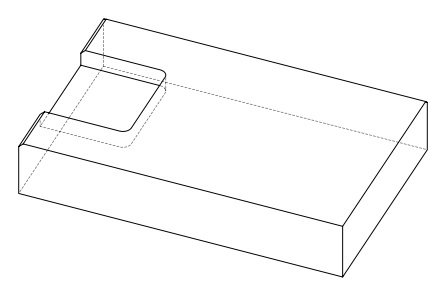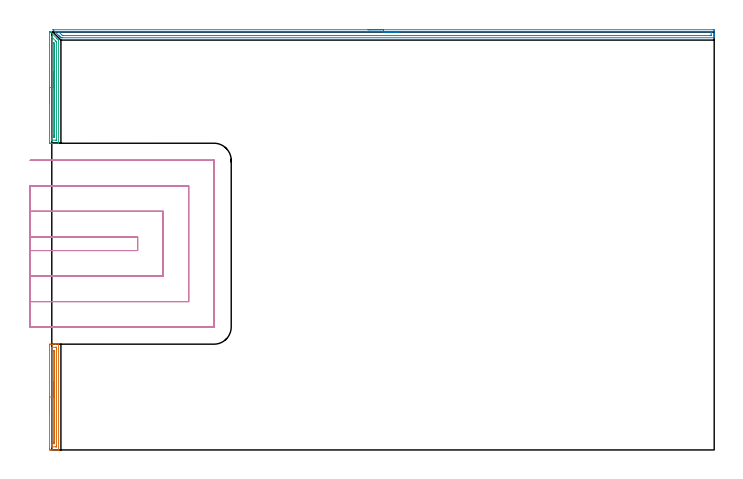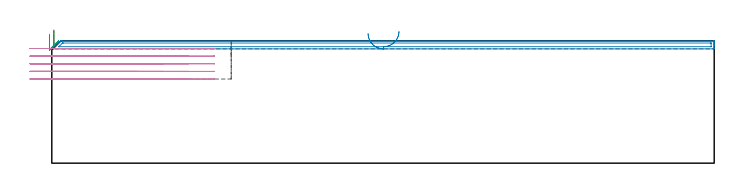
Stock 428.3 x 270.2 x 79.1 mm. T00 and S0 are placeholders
(PLAN: 4 operations, 1 tool changes, 24.3 min)
(1 AREA_MILL | FG_CHAMFER_SURFACE | UGT0205_001 | 1.79 min | 1256 mm3)
(2 AREA_MILL_1 | FG_CHAMFER_SURFACE_1 | UGT0205_001 | 6.99 min | 5793 mm3)
(3 AREA_MILL_2 | FG_CHAMFER_SURFACE_2 | UGT0205_001 | 1.82 min | 1259 mm3)
(4 MILL_SLOT | SLOT_PARTIAL_RECTANGULAR | UGT0201_105 | Follow Part, ap 5.5, ae 75% | 13.65 min | 370794 mm3)
(TOOL UGT0205_001 | Chamfer Mill 20 x 3 x 45 deg. | D20 FL50 Z2)
(TOOL UGT0201_105 | End Mill 22 mm | D22 FL25 Z2)
(OP 1 AREA_MILL)
G17 G21 G94 G90
T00 M6
G54
G17 G0 G90 X-1.5 Y24.2 S1061 M3
G43 Z89.1 H0
Z83.2
G94 G1 Y24.238 Z82.328 F250.
Y24.352 Z81.464
Y24.541 Z80.612
Y24.803 Z79.78
Y25.137 Z78.974
Y25.54 Z78.2
Y26.009 Z77.464
Y26.54 Z76.772
Y27.129 Z76.129
Y27.772 Z75.54
Y28.464 Z75.008
Y29.2 Z74.54
Y29.974 Z74.137
Y30.78 Z73.803
Y31.612 Z73.541
Y32.464 Z73.352
Y33.328 Z73.238
Y34.2 Z73.2
X-1.499 Y67.88 Z73.201
X-1.496 Y68.213
X-1.491 Y68.39 Z73.204
X-1.169 Y68.4 Z73.526
X-0.808 Z73.887
X-0.296 Z74.398
X0.426 Z75.125
X0.577 Z75.275
X2.323 Z77.02
X4.288 Y68.399 Z78.986
X4.397 Y68.39 Z79.09
X4.4 Y68.323 Z79.1
Y0.076
X4.396 Y0.01 Z79.09
X4.286 Y0. Z78.984
X0.426 Z75.125
X-0.296 Z74.398
X-0.808 Z73.887
X-1.067 Z73.628
X-1.169 Y0.002 Z73.526
X-1.491 Y0.01 Z73.204
X-1.496 Y0.187 Z73.201
X-1.499 Y0.52
X-1.5 Y34.2 Z73.2
X-0.086 Z74.614
Y65.894
X-0.085 Y66.108 Z74.615
X-0.082 Y66.276 Z74.618
X-0.079 Y66.358 Z74.621
X-0.075 Y66.39 Z74.625
X0.002 Y66.393 Z74.702
X0.29 Y66.399 Z74.99
X2.323 Z77.023
X2.911 Y66.396 Z77.611
X2.961 Y66.39 Z77.661
X2.979 Y66.383 Z77.679
X2.982 Y66.325 Z77.682
X2.984 Y66.108 Z77.684
X2.986 Y65.435 Z77.686
Y65.221
Y2.506
X2.985 Y2.292 Z77.685
X2.982 Y2.124 Z77.682
X2.979 Y2.042 Z77.679
X2.975 Y2.01 Z77.675
X2.898 Y2.007 Z77.598
X2.609 Y2.001 Z77.309
X0.577 Z75.277
X-0.011 Y2.004 Z74.689
X-0.061 Y2.01 Z74.639
X-0.079 Y2.017 Z74.621
X-0.082 Y2.075 Z74.618
X-0.084 Y2.292 Z74.616
X-0.086 Y2.965 Z74.614
Y3.179
Y34.2
X1.328 Z76.028
X1.329 Y63.572 Z76.029
X1.334 Y64.335 Z76.034
X1.335 Y64.387 Z76.035
X1.39 Y64.396 Z76.09
X1.45 Y64.397 Z76.15
X1.514 Y64.394 Z76.214
X1.553 Y64.39 Z76.253
X1.565 Y64.372 Z76.265
X1.567 Y64.335 Z76.267
X1.57 Y64.214 Z76.27
X1.571 Y63.449 Z76.271
X1.572 Y63.325 Z76.272
X1.571 Y4.828 Z76.271
X1.565 Y4.065 Z76.265
X1.564 Y4.013 Z76.264
X1.51 Y4.004 Z76.21
X1.45 Y4.003 Z76.15
X1.386 Y4.006 Z76.086
X1.347 Y4.01 Z76.047
X1.335 Y4.028 Z76.035
X1.333 Y4.065 Z76.033
X1.33 Y4.186 Z76.03
X1.329 Y4.951 Z76.029
X1.328 Y5.075 Z76.028
Y34.2
Y35.072 Z76.066
Y35.937 Z76.18
Y36.788 Z76.369
Y37.62 Z76.631
Y38.426 Z76.965
Y39.2 Z77.368
Y39.936 Z77.837
Y40.628 Z78.368
Y41.271 Z78.957
Y41.86 Z79.601
Y42.392 Z80.293
Y42.86 Z81.028
Y43.263 Z81.802
Y43.597 Z82.608
Y43.859 Z83.44
Y44.048 Z84.292
Y44.162 Z85.157
Y44.2 Z86.028
G0 Z89.1
M5
M2
(OP 2 AREA_MILL_1)
G17 G21 G94 G90
T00 M6
G54
G17 G0 G90 X204.5 Y271.7 S1061 M3
G43 Z89.1 H0
Z83.9
G94 G1 X204.538 Z83.029 F250.
X204.652 Z82.164
X204.841 Z81.312
X205.103 Z80.48
X205.437 Z79.674
X205.84 Z78.9
X206.309 Z78.164
X206.84 Z77.472
X207.429 Z76.829
X208.072 Z76.24
X208.764 Z75.709
X209.5 Z75.24
X210.274 Z74.837
X211.08 Z74.503
X211.912 Z74.241
X212.764 Z74.052
X213.628 Z73.938
X214.5 Z73.9
X427.675 Y271.699 Z73.901
X428.083 Y271.696 Z73.902
X428.29 Y271.692 Z73.905
X428.3 Y271.295 Z74.301
Y269.539 Z76.055
Y269.01 Z76.587
Y268.661 Z76.935
Y268.132 Z77.464
Y267.783 Z77.812
Y267.085 Z78.515
Y266.822 Z78.778
X428.298 Y266.659 Z78.934
X428.29 Y266.502 Z79.088
X428.122 Y266.5 Z79.1
X6.687
X5.898 Y266.505 Z79.091
X5.886 Y266.514 Z79.083
X5.794 Y266.605 Z78.992
X5.493 Y266.905 Z78.691
X5.347 Y267.052 Z78.546
X5.205 Y267.194 Z78.404
X5.054 Y267.344 Z78.251
X4.9 Y267.499 Z78.099
X4.774 Y267.625 Z77.972
X4.615 Y267.783 Z77.812
X4.453 Y267.946 Z77.652
X4.342 Y268.057 Z77.541
X1.105 Y271.295 Z74.305
X0.878 Y271.525 Z74.075
X0.719 Y271.693 Z73.906
X0.878 Y271.7 Z73.9
X214.5
Y270.286 Z75.314
X425.888 Y270.285 Z75.315
X426.024 Y270.284 Z75.316
X426.248 Y270.279 Z75.321
X426.291 Y270.274 Z75.326
X426.295 Y270.243 Z75.357
X426.297 Y270.209 Z75.391
X426.3 Y270.013 Z75.587
Y268.256 Z77.344
X426.298 Y268.121 Z77.479
X426.295 Y268.013 Z77.587
X426.29 Y267.942 Z77.658
X426.283 Y267.921 Z77.679
X425.754 Y267.914 Z77.686
X7.447 Y267.915 Z77.685
X7.068 Y267.919 Z77.681
X6.975 Y267.921 Z77.679
X6.927 Y267.935 Z77.665
X6.863 Y267.995 Z77.605
X6.688 Y268.164 Z77.436
X4.9 Y269.95 Z75.65
X4.65 Y270.204 Z75.396
X4.602 Y270.256 Z75.344
X4.585 Y270.276 Z75.324
X4.591 Y270.279 Z75.321
X4.649 Y270.281 Z75.319
X4.9 Y270.285 Z75.315
X5.034 Y270.286 Z75.314
X214.5
X215.372 Z75.352
X216.237 Z75.466
X217.088 Z75.655
X217.92 Z75.917
X218.726 Z76.251
X219.5 Z76.654
X220.236 Z77.123
X220.928 Z77.654
X221.571 Z78.243
X222.16 Z78.886
X222.692 Z79.579
X223.16 Z80.314
X223.563 Z81.088
X223.897 Z81.894
X224.159 Z82.726
X224.348 Z83.578
X224.462 Z84.443
X224.5 Z85.314
G0 Z89.1
M5
M2
(OP 3 AREA_MILL_2)
G17 G21 G94 G90
T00 M6
G54
G17 G0 G90 X-1.497 Y224.273 S1061 M3
G43 Z89.1 H0
Z83.203
G94 G1 Y224.311 Z82.332 F250.
Y224.425 Z81.467
Y224.614 Z80.615
Y224.876 Z79.783
Y225.21 Z78.977
Y225.613 Z78.203
Y226.082 Z77.468
Y226.613 Z76.775
Y227.203 Z76.132
X-1.496 Y227.846 Z75.543
Y228.538 Z75.012
Y229.274 Z74.543
Y230.048 Z74.141
Y230.854 Z73.807
Y231.686 Z73.545
Y232.537 Z73.356
Y233.402 Z73.242
Y234.274 Z73.204
X-1.492 Y269.975 Z73.208
X-1.479 Y270.074 Z73.221
X-1.463 Y270.169 Z73.237
X-1.449 Y270.244 Z73.249
X-1.169 Y270.218 Z73.53
X-1.069 Y270.209 Z73.629
X-1.006 Y270.207 Z73.692
X-0.793 Y270.19 Z73.902
X-0.732 Y270.131 Z73.964
X-0.621 Y270.021 Z74.077
X3.172 Y266.228 Z77.872
X4.106 Y265.294 Z78.805
X4.324 Y265.075 Z79.02
X4.397 Y264.995 Z79.089
X4.4 Y264.851 Z79.1
Y198.377
X4.396 Y198.31 Z79.09
X4.285 Y198.3 Z78.983
X0.426 Z75.124
X-0.296 Z74.398
X-0.808 Z73.887
X-1.067 Z73.628
X-1.169 Y198.302 Z73.526
X-1.491 Y198.31 Z73.204
X-1.495 Y198.488 Z73.201
X-1.499 Y198.82
X-1.496 Y234.274 Z73.204
X-0.082 Z74.618
X-0.077 Y266.845 Z74.623
X-0.076 Y266.94 Z74.624
X-0.074 Y266.998 Z74.626
X-0.072 Y267.006 Z74.628
X-0.068 Y267.007 Z74.632
X0.029 Y266.913 Z74.729
X0.389 Y266.559 Z75.089
X0.577 Y266.373 Z75.277
X2.542 Y264.408 Z77.242
X2.768 Y264.179 Z77.468
X2.921 Y264.021 Z77.621
X2.975 Y263.963 Z77.675
X2.979 Y263.943 Z77.679
X2.982 Y263.903 Z77.682
X2.985 Y263.736 Z77.685
Y200.806
Y200.592
X2.982 Y200.424 Z77.682
X2.979 Y200.342 Z77.679
X2.975 Y200.31 Z77.675
X2.899 Y200.307 Z77.599
X2.61 Y200.301 Z77.31
X0.577 Z75.277
X-0.011 Y200.304 Z74.689
X-0.061 Y200.31 Z74.639
X-0.079 Y200.317 Z74.621
X-0.081 Y200.375 Z74.619
X-0.083 Y200.592 Z74.617
X-0.085 Y201.265 Z74.615
Y201.479
X-0.082 Y234.274 Z74.618
X1.333 Z76.033
X1.336 Y262.751 Z76.036
X1.337 Y262.867 Z76.037
X1.341 Y263.097 Z76.041
X1.343 Y263.147 Z76.043
X1.354 Y263.139 Z76.054
X1.39 Y263.106 Z76.09
X1.45 Y263.047 Z76.15
X1.547 Y262.941 Z76.247
X1.565 Y262.903 Z76.265
X1.568 Y262.841 Z76.268
X1.57 Y262.759 Z76.27
X1.571 Y262.635 Z76.271
Y262.512
Y203.129
X1.565 Y202.365 Z76.265
X1.564 Y202.313 Z76.264
X1.51 Y202.304 Z76.21
X1.45 Y202.303 Z76.15
X1.386 Y202.306 Z76.086
X1.347 Y202.31 Z76.047
X1.336 Y202.328 Z76.036
X1.334 Y202.365 Z76.034
X1.331 Y202.486 Z76.031
X1.329 Y203.251 Z76.029
Y203.374
X1.333 Y234.274 Z76.033
Y235.145 Z76.071
Y236.01 Z76.185
Y236.862 Z76.374
Y237.694 Z76.636
Y238.5 Z76.97
Y239.273 Z77.373
Y240.009 Z77.842
Y240.701 Z78.373
X1.334 Y241.344 Z78.962
Y241.934 Z79.606
Y242.465 Z80.298
Y242.933 Z81.034
Y243.336 Z81.808
Y243.67 Z82.614
Y243.932 Z83.446
Y244.121 Z84.297
Y244.234 Z85.162
Y244.272 Z86.034
G0 Z89.1
M5
M2
(OP 4 MILL_SLOT)
G17 G21 G94 G90
T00 M6
G54
G17 G0 G90 X-14. Y128.9 S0 M3
G43 Z89.1 H0
Z74.16
G94 G1 X-11. F250.
X55.5 F500.
Y137.8
X-11.
X-14. F250.
Y112.4
X-11.
X72. F500.
Y154.3
X-11.
X-14. F250.
Y95.9
X-11.
X88.5 F500.
Y170.8
X-11.
X-14. F250.
Y79.4
X-11.
X104.9 F500.
X104.955 Y79.405
X104.995 Y79.445
X105. Y79.5
Y187.2
X104.995 Y187.255
X104.955 Y187.295
X104.9 Y187.3
X-11.
X-14. F250.
G0 Y128.9 Z69.22
G1 X-11.
X55.5 F500.
Y137.8
X-11.
X-14. F250.
Y112.4
X-11.
X72. F500.
Y154.3
X-11.
X-14. F250.
Y95.9
X-11.
X88.5 F500.
Y170.8
X-11.
X-14. F250.
Y79.4
X-11.
X104.9 F500.
X104.955 Y79.405
X104.995 Y79.445
X105. Y79.5
Y187.2
X104.995 Y187.255
X104.955 Y187.295
X104.9 Y187.3
X-11.
X-14. F250.
G0 Y128.9 Z64.28
G1 X-11.
X55.5 F500.
Y137.8
X-11.
X-14. F250.
Y112.4
X-11.
X72. F500.
Y154.3
X-11.
X-14. F250.
Y95.9
X-11.
X88.5 F500.
Y170.8
X-11.
X-14. F250.
Y79.4
X-11.
X104.9 F500.
X104.955 Y79.405
X104.995 Y79.445
X105. Y79.5
Y187.2
X104.995 Y187.255
X104.955 Y187.295
X104.9 Y187.3
X-11.
X-14. F250.
G0 Y128.9 Z59.34
G1 X-11.
X55.5 F500.
Y137.8
X-11.
X-14. F250.
Y112.4
X-11.
X72. F500.
Y154.3
X-11.
X-14. F250.
Y95.9
X-11.
X88.5 F500.
Y170.8
X-11.
X-14. F250.
Y79.4
X-11.
X104.9 F500.
X104.955 Y79.405
X104.995 Y79.445
X105. Y79.5
Y187.2
X104.995 Y187.255
X104.955 Y187.295
X104.9 Y187.3
X-11.
X-14. F250.
G0 Y128.9 Z54.4
G1 X-11.
X55.5 F500.
Y137.8
X-11.
X-14. F250.
Y112.4
X-11.
X72. F500.
Y154.3
X-11.
X-14. F250.
Y95.9
X-11.
X88.5 F500.
Y170.8
X-11.
X-14. F250.
Y79.4
X-11.
X104.9 F500.
X104.955 Y79.405
X104.995 Y79.445
X105. Y79.5
Y187.2
X104.995 Y187.255
X104.955 Y187.295
X104.9 Y187.3
X-11.
X-14. F250.
G0 Z89.1
M5
M2
